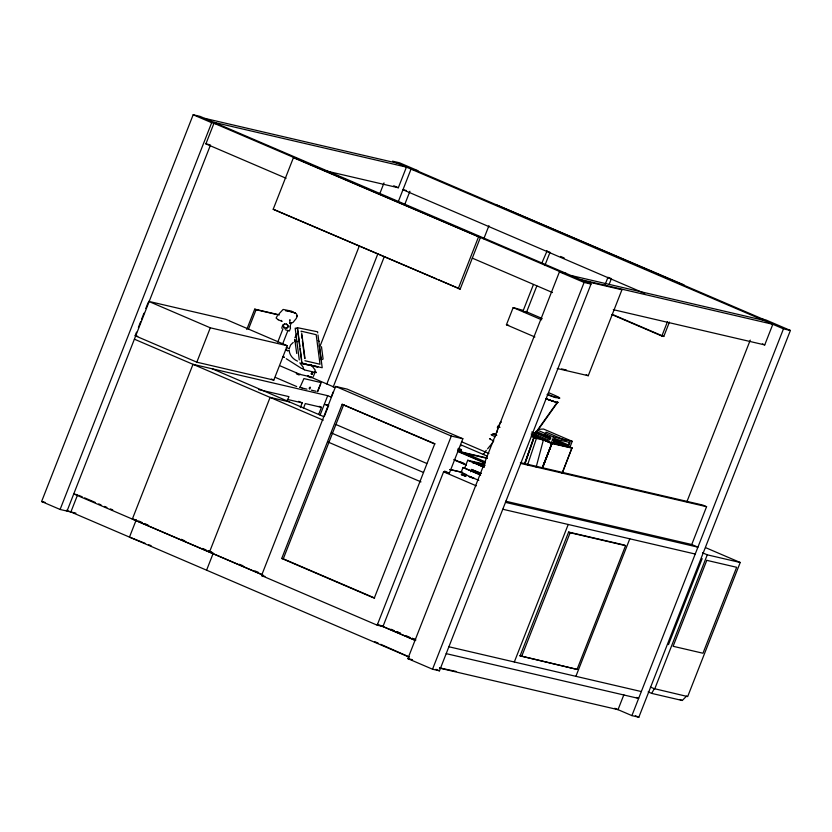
<?xml version="1.0" encoding="UTF-8"?>
<svg xmlns="http://www.w3.org/2000/svg" width="832" height="832" viewBox="0 0 832 832"><rect width="100%" height="100%" fill="white"/><g stroke="black" fill="none" stroke-linecap="round" stroke-linejoin="round"><path stroke-width="1.25" d="M290.815 324.657L289.682 322.691L290.035 319.706L289.692 320.133M536.141 467.178L543.358 440.066L536.484 436.998M289.297 348.327L290.628 344.968L293.238 342.42M562.078 473.262L572.01 447.834L562.193 473.325M527.488 465.161L536.411 438.454L543.421 439.982M524.742 463.934L533.853 437.497L524.763 463.226M525.096 463.372L534.134 437.622L531.502 436.478M501.176 422.334A3.796 1.57 -66.8 0 1 500.989 421.751L500.365 422.261A4.014 1.664 -66.8 0 1 497.723 426.421L497.328 427.523A3.827 1.581 -66.8 0 1 497.63 428.449A4.066 1.685 -66.8 0 1 496.87 431.839L497.099 432.432M287.924 350.927L285.49 349.783L288.018 350.626M536.546 436.925L551.793 443.456L542.526 467.48L552.001 443.529L572.042 448.126M542.693 467.532L551.98 443.196L571.99 447.886L553.218 439.764M75.92 513.146L60.102 509.465L41.6 501.53L193.17 114.764L200.096 116.386L591.032 284.066L439.462 670.831L432.536 669.219L407.857 658.632L559.426 271.877L566.353 273.489M60.102 509.465L211.671 122.71L218.608 124.322M286.073 178.256L205.899 143.874L213.98 123.24L561.735 272.407M196.893 362.201L135.138 335.733L136.531 332.176M138.393 327.434L140.712 321.506M141.638 319.134L143.967 313.206M145.818 308.464L148.148 302.536M67.028 511.077L210.517 144.945M409.105 657.051L70.886 511.982L77.594 494.842L73.746 493.948L263.078 575.162M262.579 574.881L132.371 519.022L192.993 364.322L327.704 395.678L331.354 397.228M273.801 380.099L287.269 345.727L210.298 327.808L196.82 362.19L273.874 380.12L271.419 379.08M136.198 519.979L129.48 537.108L145.101 543.306M293.415 157.695L480.386 237.515L460.179 289.089L273.198 209.258L293.415 157.695L295.339 158.142M246.761 329.472L254.727 309.14L279.396 314.881M248.581 328.858L256.079 309.722L278.294 314.891M282.672 325.114L281.757 328.203M277.763 342.098L283.015 328.692M282.558 344.157L287.924 330.47M290.555 328.037L289.39 331.022L285.23 329.69M209.456 552.157L270.098 397.394L289.349 401.877M206.586 570.19L213.304 553.051M287.102 401.305L288.933 396.635L258.648 389.584M299.863 387.13L301.995 388.003M319.686 347.069L359.424 245.669M379.766 193.762L384.02 182.894M311.418 373.828L311.865 372.674L312.582 372.975M300.373 407.555L302.203 402.865L298.646 401.346M313.425 376.366L315.078 372.122M303.451 408.273L305.282 403.582L321.454 407.347L318.698 414.378M320.58 383.989L317.429 391.591M317.689 391.57L321.266 382.45M324.906 170.664L398.33 187.751L406.422 167.118L213.98 122.335M326.841 383.978L377.905 253.677M398.237 201.802L411.039 169.104L417.976 170.716L399.464 162.781L392.538 161.169L783.474 328.858L790.4 330.47L638.83 717.236L631.904 715.614L614.786 708.271M320.081 415.137L327.704 395.678M333.185 387.067L384.342 256.526M404.706 204.558L409.916 191.266M331.417 396.448L333.164 391.976M261.529 575.567L335.65 386.433L347.194 389.126L462.852 438.734L449.363 473.158L443.591 471.817L382.959 626.517L377.187 625.175L261.529 575.567L264.992 576.368M324.386 416.281L328.172 406.619M342.16 404.29L434.689 443.976L374.265 598.156L281.736 558.459L342.16 404.29L435.042 443.83M281.736 558.459L283.275 558.823L343.699 404.654M458.255 288.631L478.462 237.068M483.798 238.794L488.935 225.701M377.187 625.175L451.308 436.051L462.852 438.734M534.903 336.991L506.428 324.771L513.167 307.58L523.234 310.398M460.959 445.89L461.302 445.026L487.417 456.227M457.548 450.913L463.486 453.461L463.819 452.598L487.115 458.026M485.129 462.748L465.14 454.178L465.473 453.315L487.354 458.401M536.817 285.979L526.448 312.447L524.836 311.969L523.006 311.126L533.385 284.658M541.871 262.995L547.019 251.035M479.981 474.479L463.018 467.501L460.99 472.659L478.795 480.397M464.641 468.156L467.73 460.273L484.63 464.214M544.835 265.522L550.025 252.283M470.579 471.765L471.484 469.477L481.343 473.356M432.536 669.219L584.106 282.454L591.032 284.066M545.324 434.002L546.073 432.099L565.916 440.596M605.134 284.513L607.963 277.285M609.045 284.627L611.406 278.616L608.244 277.462M535.704 436.114L551.346 442.79L569.982 447.075L572.229 441.334L553.592 437.05L551.169 443.248L538.366 437.767M542.1 468.073L552.011 443.217L536.765 436.675M542.651 467.522L551.845 443.477M557.232 368.503L588.255 375.721L621.941 289.775L618.852 288.454M569.421 442.104L568.308 444.954L554.289 438.953M514.322 661.991L568.214 524.482M520.094 655.834L568.599 532.074L624.021 544.97L625.56 545.636L577.065 669.396L520.094 655.834L577.065 669.396M521.633 656.5L570.138 532.73L625.56 545.636M611.718 314.517L661.856 336.024L667.451 321.745M661.856 336.024L663.78 336.471L669.417 322.078M575.9 676.322L629.793 538.814M686.889 501.769L750.246 340.111M623.865 694.772L618.02 709.665L439.452 668.106M613.298 309.67L764.743 344.916L772.824 324.293L580.382 279.5M505.638 501.207L691.746 544.513L706.576 506.698L702.718 505.045L520.406 462.613M631.904 715.614L783.474 328.858M668.491 644.602L702.166 558.657M653.962 688.574L687.679 696.571L740.22 562.494L707.273 554.83L654.732 688.906L650.406 687.055M302.962 368.243L303.347 367.401L299.822 362.814M314.881 371.02L315.266 370.178L311.064 364.707M294.871 337.802L296.702 334.017M309.962 388.679C311.75 385.414 307.809 388.274 309.629 389.043M297.138 315.63C297.222 312.25 291.491 312.135 288.974 311.303M648.159 691.881L651.674 693.389L654.347 688.667M533.562 432.744L535.683 433.285L557.752 402.22A13.884 0.946 21.4 0 1 545.636 398.57A13.51 0.915 21.4 0 0 550.857 400.452M535.319 433.139L557.409 402.085M277.295 315.921L276.099 318.032L278.2 319.79M278.949 313.914L283.13 309.442L291.564 311.158L295.422 313.425L293.79 312.52M296.494 315.879L297.367 315.931L296.265 318.479L293.103 322.327L291.512 323.076L289.588 322.629M487.573 448.843L492.908 442.343M483.215 453.991C483.704 455.218 484.141 452.546 486.304 450.341M651.674 693.389L682.24 700.502L686.514 696.155L687.294 696.478M286.354 324.116L287.747 325.343L287.882 327.007L286.666 328.089L284.814 327.964L283.41 326.695L283.275 325.031L284.492 323.95L286.52 324.085L287.945 325.364L288.08 327.059L286.853 328.162M283.275 325.031L284.638 323.95M523.006 311.126L526.448 312.447M291.127 322.878L290.004 323.305M492.783 433.753L496.548 434.543M283.41 326.695L284.97 328.037M538.502 429.333L543.514 429.031L572.229 441.334M474.926 462.738L473.231 462.082L482.622 465.962M475.051 462.862L479.544 464.901M475.914 463.06L477.173 463.622M483.839 466.378L474.115 462.311L476.736 463.455M476.736 463.549L472.399 461.916L477.693 464.131M483.808 465.878L476.663 462.883L482.57 465.483L481.291 465.109M476.861 463.642L478.483 463.944M479.201 463.767L477.537 463.112L481.988 465.098M478.587 464.048L479.346 464.142L478.878 463.882M477.318 463.767L483.756 466.596M479.44 464.246L483.725 465.826M481.042 464.256L484.609 465.525L479.232 463.476L480.948 464.162M478.681 464.422L480.303 464.724M480.906 464.162L483.725 465.525L481.187 464.641M481.01 464.547L480.397 464.516M483.652 464.859L484.692 465.192L481.79 464.079L484.588 465.462L480.958 463.902L481.78 464.339M482.768 464.942L479.263 463.57M480.501 465.202L481.229 465.306M482.862 465.036L483.985 465.296M482.206 465.296L482.872 465.317M482.113 465.504L480.854 464.942M482.966 465.421L483.86 465.702M482.217 465.598L483.787 465.899M482.175 465.889L480.948 465.327M482.31 465.982L483.808 466.263M297.648 341.515L295.214 341.567L294.954 339.695M321.183 359.934L323.086 359.05L321.485 346.715M318.094 340.61L319.186 341.307M317.221 366.974L300.82 363.251M285.574 310.804L287.373 310.981M533.582 436.592L534.373 436.706L533.624 436.28M462.145 472.93L466.617 474.646M287.29 311.002L289.058 311.282M494.042 433.784L493.386 433.722L496.746 435.5M490.318 438.672L489.497 438.714A8.632 0.582 21.4 0 0 490.495 439.348L491.431 439.816A8.154 0.551 21.4 0 0 493.782 440.877M439.525 667.878L456.009 671.414M475.842 462.769L477.662 463.549M472.618 462.748L483.714 465.296L480.106 463.705L480.969 463.965M204.724 118.362L397.166 163.155M497.016 205.078L683.987 284.898L682.063 284.45M205.899 143.874L209.362 144.674M406.422 190.538L402.958 189.738L644.717 293.436M758.794 318.271L765.731 319.883L790.4 330.47M571.085 275.517L763.526 320.299M583.461 280.821L621.941 289.775M273.198 209.258L436.301 278.845M506.428 324.771L508.633 325.291M561.59 368.919L566.55 370.074M281.133 320.382L281.705 320.798M282.11 321.474L278.283 319.769M296.722 353.475L294.788 339.633M304.928 360.734L320.008 364.25L316.191 334.682L301.111 331.167L301.184 331.75M302.609 363.189L306.894 364.187M309.358 364.759L317.98 366.766M302.474 363.698L322.213 367.723L317.99 334.994M304.543 369.938L316.212 372.653M311.407 373.818L312.177 373.994M296.41 372.767L296.473 373.859L298.979 374.93L300.3 374.265M135.21 335.743L137.727 336.336M312.78 377.364L300.04 374.4L280.374 365.966M311.126 377.759L307.996 376.542L307.85 375.679M320.705 382.481L303.93 378.581L299.946 387.483M554.861 443.56L569.982 447.075M302.182 388.045L306.904 389.147M311.345 390.177L316.066 391.269M328.349 405.226L326.425 404.778L328.806 405.798M287.29 399.402L302.203 402.865M520.458 463.382L706.576 506.698M463.486 453.461L468.385 454.605M465.14 454.178L468.78 455.021M450.008 469.539L462.634 472.472M505.482 502.372L697.923 547.165L691.746 544.513M502.788 509.246L695.23 554.039M132.371 519.022L136.219 519.927M41.6 501.53L45.063 502.341M448.895 646.766L641.337 691.558M446.202 653.64L638.643 698.433L636.324 697.434M407.857 658.632L412.474 659.714M449.956 469.508L462.602 472.462M324.418 404.29L328.089 405.881M292.365 312.052L290.763 311.646M535.236 433.285L532.626 432.411M533 436.426L533.79 436.436M536.411 438.454L534.134 437.622M483.548 466.627L483.881 466.866M549.598 252.221L546.582 250.962M532.22 436.176L533.302 436.53M477.547 463.174L475.831 462.706L477.069 463.237M532.116 434.179L535.049 434.99L534.342 434.543M531.284 435.854L532.449 436.259M532.262 436.415L536.619 437.424M470.662 476.923C463.934 474.926 480.376 481 471.328 477.173M462.966 475.124L461.25 474.614L465.941 476.372M482.456 464.963L484.328 465.546M480.594 464.422L479.367 463.954M482.414 465.192L480.75 464.568L483.798 466.523M478.993 464.402L477.745 463.871M480.802 465.182L479.43 464.495M482.674 465.722L483.673 466.107M482.768 466.107L483.787 466.482M531.638 432.068L532.74 432.484M531.17 434.034L537.628 435.978L535.319 434.71M66.373 510.276L70.886 511.982M484.557 464.953L482.674 464.298L483.496 464.734M477.641 463.486L478.889 464.017L476.871 463.341M463.632 475.374L465.504 476.154M148.699 544.731L151.102 545.678M484.619 464.849L483.506 464.474L484.723 465.234M480.272 464.641L477.755 463.934M564.803 445.609L565.906 446.077M415.667 170.186L763.412 319.353M560.56 256.433L564.148 257.962M393.713 185.765L398.33 187.751M762.414 343.918L764.743 344.916M193.17 114.764L211.671 122.71M559.426 271.877L584.106 282.454M613.642 314.964L663.78 336.471M472.306 258.138L552.479 292.531M525.606 311.407L542.214 318.531M513.167 307.58L541.642 319.8M438.693 279.864L460.179 289.089M586.196 374.847L588.255 375.721M537.514 430.165L553.592 437.05M254.727 309.14L256.079 309.722M544.95 434.949L550.794 437.455M535.995 431.361L550.139 437.424L549.026 440.274L534.882 434.221M535.496 432.286L550.961 438.922M537.212 433.576L550.014 439.057M554.258 440.908L565.25 445.619M497.734 426.4L499.98 427.367M287.269 345.727L225.586 319.259L148.606 301.35L210.298 327.808M286.239 347.422L289.318 348.743M283.306 356.647L283.941 356.918M282.859 356.647L284.378 357.386M335.65 386.433L451.308 436.051M307.57 375.731L335.182 387.556M461.5 441.73L488.904 453.492M705.692 547.685L740.22 562.494M702.51 552.781L707.273 554.83M457.881 450.06L463.819 452.598M465.473 453.315L485.472 461.895M457.538 451.37L485.087 463.185M477.069 463.102L478.379 463.559M275.454 377.447L296.712 386.558M467.73 460.273L484.182 467.334M460.637 461.968L464.214 463.507M453.939 459.472L465.858 464.589M454.23 459.982L466.367 465.171M471.484 469.477L480.969 473.543M319.082 406.328L321.454 407.347M212.243 368.805L323.752 416.634M336.086 424.57L426.702 463.434M444.59 471.11L449.363 473.158M134.399 339.186L323.211 420.181M443.591 471.817L476.31 485.846M568.599 532.074L570.138 532.73M331.5 433.014L423.478 472.472M328.016 442.01L421.002 481.905M679.9 699.494L682.24 700.502M283.275 558.823L374.618 598M635.305 715.718L638.83 717.236M208.582 550.95L212.139 552.49L208.562 551.013M396.791 631.675L400.358 633.225M412.277 638.321L415.844 639.87L412.246 638.383M78.77 495.342L82.285 496.85M84.625 497.858L95.181 502.382M98.696 503.89L101.036 504.899M104.551 506.407L106.902 507.406M110.417 508.914L112.757 509.922M138.57 520.998L142.126 522.517M144.498 523.536L148.054 525.065M181.272 539.313L184.829 540.842M202.623 548.475L206.18 549.994M239.512 564.294L243.079 565.822M254.998 570.939L258.575 572.468M390.801 629.19L394.378 630.718M396.76 631.748L400.338 633.277M406.286 635.835L409.864 637.364M380.578 625.498L415.594 640.515L377.478 624.229M435.916 669.313L439.462 670.831M463.018 467.501L480.626 475.155M531.804 435.479L532.938 435.916M374.806 641.67L378.362 643.25M380.723 644.301L409.157 656.937M297.492 361.119C293.082 359.268 289.411 355.108 289.172 350.199M315.026 371.602L316.212 372.33M314.746 371.582L316.16 372.455M303.108 368.826L304.304 369.554M304.242 369.678L302.442 368.555M286.229 358.717L301.579 368.451M535.122 432.983L535.683 433.285M317.72 332.914L317.574 331.802L297.274 327.642L301.839 363.002M319.29 345.675L321.069 359.06M301.735 333.237L305.001 358.592M301.569 334.724L302.12 338.458M302.37 340.933L304.678 358.342M299.884 346.278L297.565 328.245L295.183 328.182L299.27 359.892M300.206 348.764L301.652 359.965M301.912 361.972L302.047 363.054M283.41 325.052L283.546 326.747M459.867 449.883A9.256 0.634 21.4 0 1 460.855 450.424M458.723 448.313A9.256 0.634 21.4 0 1 457.766 449.01M549.193 392.964A14.248 0.967 21.4 0 1 559.77 398.185A14.248 0.967 21.4 0 1 547.342 394.306M558.095 402.345A14.248 0.967 21.4 0 1 545.657 398.601M556.078 397.738A13.884 0.946 21.4 0 1 547.186 394.607M557.18 396.937A13.884 0.946 21.4 0 1 559.062 398.434M554.268 401.575A13.51 0.915 21.4 0 1 551.793 400.774M495.331 436.79A8.559 0.582 21.4 0 1 492.034 434.658A8.559 0.582 21.4 0 1 492.367 434.73M311.823 372.414L311.199 374.015L312.177 374.244L312.801 372.642L311.823 372.414M554.705 438.974L553.384 442.343L568.734 445.879L570.055 442.51L554.705 438.974M706.794 560.342L673.109 646.287L702.978 653.234L736.663 567.289L706.794 560.342M290.233 325.915L290.368 327.59L290.233 325.915M478.764 464.807L482.102 466.17L478.764 464.807"/></g></svg>
